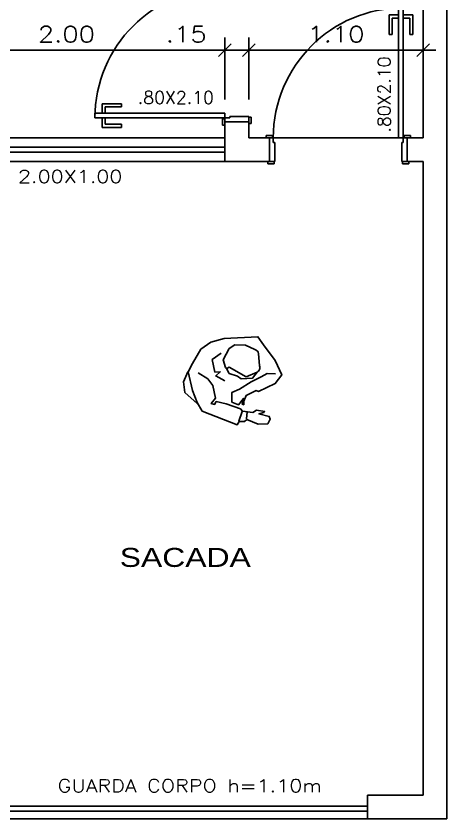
# Model space of a CAD drawing. Extents: x -6 to 123, y -41 to 65.
# Drawn here: x 6.7 to 9.42, y -12.4 to -7.33 of the extents above; entities that cross this region are included whole.
import ezdxf

# ---------------------------------------------------------------- set-up
doc = ezdxf.new("R2010")
doc.units = 0
doc.header["$MEASUREMENT"] = 0
doc.layers.get('0').update_dxf_attribs({"linetype": 'CONTINUOUS'})
doc.layers.get('DEFPOINTS').update_dxf_attribs({"linetype": 'CONTINUOUS'})
for name, color, linetype in [('ACESSÓRIO', 2, 'CONTINUOUS'), ('CORRIMÃO', 2, 'CONTINUOUS'), ('CT', 1, 'CONTINUOUS'), ('JANELA', 2, 'CONTINUOUS'), ('LPISO', 250, 'CONTINUOUS'), ('P02', 1, 'CONTINUOUS'), ('PAREDE', 5, 'CONTINUOUS'), ('T1', 3, 'CONTINUOUS'), ('T2', 6, 'CONTINUOUS')]:
    doc.layers.add(name, color=color, linetype=linetype)
doc.styles.add('ARIAL', font='arial.ttf')
doc.styles.add('SIMPLEX', font='simplex.shx', dxfattribs={"width": 1.2})
doc.dimstyles.new('CT-50', dxfattribs={"dimtxt": 0.1, "dimasz": 0.08, "dimexe": 0.08, "dimexo": 0.05, "dimgap": 0.05, "dimtad": 1, "dimzin": 4, "dimdsep": 46, "dimtxsty": 'SIMPLEX', "dimblk1": 'OBLIQUE', "dimblk2": 'OBLIQUE', "dimsah": 1, "dimcen": 0.08, "dimdle": 0.08, "dimclrt": 3, "dimadec": 0, "dimazin": 0, "dimtfac": 1, "dimtmove": 0, "dimatfit": 3, "dimldrblk": 'OBLIQUE', "dimfxl": 1, "dimtolj": 1, "dimtzin": 4, "dimarcsym": 0})

# ---------------------------------------------------------------- blocks, each defined once
blk = doc.blocks.new('P80-P15E')
at = {"layer": 'P02'}
for p, q in [((-0.055, 0.97), (-0.025, 0.97)), ((-0.055, 0.15), (-0.055, 0.9695)), ((-0.025, 0.12), (-0.025, 0.97)), ((-0.115, 0.925), (-0.115, 0.8025)), ((-0.055, 0.925), (-0.115, 0.925)), ((-0.025, 0.925), (0.035, 0.925)), ((0.035, 0.925), (0.035, 0.8025)), ((-0.095, 0.905), (-0.055, 0.905)), ((-0.095, 0.905), (-0.095, 0.8025)), ((0.015, 0.905), (-0.025, 0.905)), ((0.015, 0.905), (0.015, 0.8025)), ((-0.095, 0.8025), (-0.115, 0.8025)), ((0.015, 0.8025), (0.035, 0.8025)), ((-0.89, 0.165), (-0.89, 0.15)), ((-0.85, 0.165), (-0.89, 0.165)), ((-0.85, 0.165), (-0.85, 0.15)), ((-0.02, 0.165), (-0.02, 0.15)), ((-0.02, 0.165), (0.02, 0.165)), ((0.02, 0.165), (0.02, 0.15)), ((-0.845, 0.15), (-0.89, 0.15)), ((-0.87, 0), (-0.87, 0.15)), ((-0.845, 0.15), (-0.845, 0.12)), ((-0.845, 0.12), (-0.835, 0.12)), ((-0.835, 0.12), (-0.835, 0)), ((-0.055, 0.15), (0.02, 0.15)), ((-0.035, 0.12), (-0.035, 0)), ((-0.025, 0.12), (-0.035, 0.12)), ((0, 0), (0, 0.15)), ((-0.88, 0), (-0.88, -0.015)), ((-0.835, 0), (-0.88, 0)), ((-0.84, 0), (-0.84, -0.015)), ((-0.84, -0.015), (-0.88, -0.015)), ((-0.035, 0), (0.01, 0)), ((-0.03, 0), (-0.03, -0.015)), ((-0.03, -0.015), (0.01, -0.015)), ((0.01, 0), (0.01, -0.015))]:
    blk.add_line(p, q, dxfattribs=at)
blk.add_arc((-0.025, 0.15), 0.82, 90, 180, dxfattribs=at)
blk = doc.blocks.new('P80-P15D')
at = {"layer": 'P02'}
for p, q in [((0.055, 0.97), (0.025, 0.97)), ((0.025, 0.12), (0.025, 0.97)), ((0.055, 0.15), (0.055, 0.9695)), ((0.025, 0.925), (-0.035, 0.925)), ((-0.035, 0.925), (-0.035, 0.8025)), ((0.055, 0.925), (0.115, 0.925)), ((0.115, 0.925), (0.115, 0.8025)), ((-0.015, 0.905), (-0.015, 0.8025)), ((-0.015, 0.905), (0.025, 0.905)), ((0.095, 0.905), (0.055, 0.905)), ((0.095, 0.905), (0.095, 0.8025)), ((-0.015, 0.8025), (-0.035, 0.8025)), ((0.095, 0.8025), (0.115, 0.8025)), ((-0.02, 0.165), (-0.02, 0.15)), ((0.02, 0.165), (-0.02, 0.165)), ((0.02, 0.165), (0.02, 0.15)), ((0.85, 0.165), (0.89, 0.165)), ((0.85, 0.165), (0.85, 0.15)), ((0.89, 0.165), (0.89, 0.15)), ((0.055, 0.15), (-0.02, 0.15)), ((0, 0), (0, 0.15)), ((0.025, 0.12), (0.035, 0.12)), ((0.035, 0.12), (0.035, 0)), ((0.845, 0.12), (0.835, 0.12)), ((0.835, 0.12), (0.835, 0)), ((0.845, 0.15), (0.845, 0.12)), ((0.845, 0.15), (0.89, 0.15)), ((0.87, 0), (0.87, 0.15)), ((0.835, 0), (0.88, 0)), ((0.84, 0), (0.84, -0.015)), ((0.88, 0), (0.88, -0.015)), ((-0.01, 0), (-0.01, -0.015)), ((0.035, 0), (-0.01, 0)), ((0.03, -0.015), (-0.01, -0.015)), ((0.03, 0), (0.03, -0.015)), ((0.84, -0.015), (0.88, -0.015))]:
    blk.add_line(p, q, dxfattribs=at)
blk.add_arc((0.025, 0.15), 0.82, 0, 90, dxfattribs=at)
blk = doc.blocks.new('_OBLIQUE')
at = {"color": 0, "linetype": 'ByBlock'}
blk.add_line((-0.5, -0.5), (0.5, 0.5), dxfattribs=at)
blk = doc.blocks.new('*D117')
at = {"layer": 'CT', "color": 0, "lineweight": -2}
for p, q in [((6.0183, -7.8612), (6.0183, -7.468)), ((8.0183, -7.8612), (8.0183, -7.468)), ((5.9383, -7.548), (8.0983, -7.548))]:
    blk.add_line(p, q, dxfattribs=at)
at = {"layer": 'DEFPOINTS', "color": 0}
for p in [(8.0183, -7.548), (6.0183, -7.9112), (8.0183, -7.9112)]:
    blk.add_point(p, dxfattribs=at)
at = {"layer": 'CT', "color": 0, "lineweight": -2, "xscale": 0.08, "yscale": 0.08, "zscale": 0.08, "rotation": 180}
blk.add_blockref('_OBLIQUE', (6.0183, -7.548), dxfattribs=at)
at = {"layer": 'CT', "color": 0, "lineweight": -2, "xscale": 0.08, "yscale": 0.08, "zscale": 0.08}
blk.add_blockref('_OBLIQUE', (8.0183, -7.548), dxfattribs=at)
at = {"layer": 'CT', "color": 3, "insert": (7.0183, -7.448), "char_height": 0.1, "attachment_point": 5, "style": 'SIMPLEX'}
blk.add_mtext('\\A1;2.00', dxfattribs=at)
blk = doc.blocks.new('*D118')
at = {"layer": 'CT', "color": 0, "lineweight": -2}
for p, q in [((8.1683, -7.8612), (8.1683, -7.468)), ((9.2683, -7.8612), (9.2683, -7.468)), ((8.0883, -7.548), (9.3483, -7.548))]:
    blk.add_line(p, q, dxfattribs=at)
at = {"layer": 'DEFPOINTS', "color": 0}
for p in [(9.2683, -7.548), (8.1683, -7.9112), (9.2683, -7.9112)]:
    blk.add_point(p, dxfattribs=at)
at = {"layer": 'CT', "color": 0, "lineweight": -2, "xscale": 0.08, "yscale": 0.08, "zscale": 0.08, "rotation": 180}
blk.add_blockref('_OBLIQUE', (8.1683, -7.548), dxfattribs=at)
at = {"layer": 'CT', "color": 0, "lineweight": -2, "xscale": 0.08, "yscale": 0.08, "zscale": 0.08}
blk.add_blockref('_OBLIQUE', (9.2683, -7.548), dxfattribs=at)
at = {"layer": 'CT', "color": 3, "insert": (8.7183, -7.448), "char_height": 0.1, "attachment_point": 5, "style": 'SIMPLEX'}
blk.add_mtext('\\A1;1.10', dxfattribs=at)
blk = doc.blocks.new('*D119')
at = {"layer": 'CT', "color": 0, "lineweight": -2}
for p, q in [((8.0183, -7.8612), (8.0183, -7.468)), ((8.1683, -7.8612), (8.1683, -7.468)), ((8.0183, -7.548), (7.6098, -7.548)), ((8.2483, -7.548), (8.0183, -7.548))]:
    blk.add_line(p, q, dxfattribs=at)
at = {"layer": 'DEFPOINTS', "color": 0}
for p in [(8.0183, -7.548), (8.0183, -7.9112), (8.1683, -7.9112)]:
    blk.add_point(p, dxfattribs=at)
at = {"layer": 'CT', "color": 0, "lineweight": -2, "xscale": 0.08, "yscale": 0.08, "zscale": 0.08, "rotation": 180}
blk.add_blockref('_OBLIQUE', (8.0183, -7.548), dxfattribs=at)
at = {"layer": 'CT', "color": 0, "lineweight": -2, "xscale": 0.08, "yscale": 0.08, "zscale": 0.08}
blk.add_blockref('_OBLIQUE', (8.1683, -7.548), dxfattribs=at)
at = {"layer": 'CT', "color": 3, "insert": (7.774, -7.448), "char_height": 0.1, "attachment_point": 5, "style": 'SIMPLEX'}
blk.add_mtext('\\A1;.15', dxfattribs=at)
blk = doc.blocks.new('Bipman04')
for points in [[(0.2286, 0.2018), (0.183, 0.1727), (0.1664, 0.1333), (0.1311, 0.071), (0.0979, -0.0099), (0.071, -0.0535), (0.1062, -0.1033), (0.1498, -0.0929), (0.1519, -0.0431), (0.1664, -0.0763), (0.1767, -0.0743), (0.1643, -0.0556), (0.156, -0.0162), (0.1892, 0.044), (0.2037, 0.0482), (0.2618, 0.1499), (0.2638, 0.2184), (0.1788, 0.2682), (0.0606, 0.3076), (0.0025, 0.3284), (-0.1655, 0.1976), (-0.2194, 0.1291), (-0.2463, 0.0565), (-0.2381, -0.0473), (-0.2298, -0.1054), (-0.1385, -0.1863), (-0.0721, -0.232), (-0.0141, -0.2569), (0.2161, -0.2009), (0.2141, -0.176), (0.241, -0.1573), (0.2452, -0.1386), (0.3219, -0.122), (0.3696, -0.0846), (0.3655, -0.0514), (0.351, -0.0411), (0.2887, -0.066), (0.3095, -0.0411), (0.3095, -0.0328), (0.2618, -0.0556), (0.2514, -0.0805), (0.1933, -0.1116), (0.1747, -0.1075), (0.0834, -0.1324), (0.0233, -0.1573), (0.0253, -0.178), (0.0046, -0.1863), (0.0067, -0.1428), (-0.0535, -0.0867), (-0.1032, -0.0701), (-0.1738, -0.0743)], [(-0.1261, 0.1104), (-0.1509, 0.044), (-0.0908, -0.0099), (-0.0638, 0.0108), (-0.0721, -0.0265), (-0.0078, -0.0203)], [(-0.0431, 0.0503), (-0.012, 0.0357), (0.0399, 0.0503), (0.0689, 0.0503), (0.1249, 0.0959), (0.127, 0.1437)], [(0.241, -0.1365), (0.2203, -0.0992)], [(-0.2318, -0.1075), (-0.2173, -0.1739), (-0.1717, -0.2237), (-0.068, -0.2362)], [(0.212, -0.176), (0.1933, -0.1137)]]:
    blk.add_lwpolyline(points)
blk.add_lwpolyline([(0.0876, 0.0793), (0.127, 0.1437, 0.426739), (0.1166, 0.1831), (0.0668, 0.2433, 0.32843), (0.0336, 0.2516), (-0.0307, 0.2391), (-0.0867, 0.2038), (-0.1032, 0.1623), (-0.0929, 0.0835), (-0.0535, 0.0523), (-0.0431, 0.0523), (-0.0348, 0.0669)], format="xyb", close=True)

msp = doc.modelspace()

# ---------------------------------------------------------------- linework, layer by layer
at = {"layer": 'CORRIMÃO'}
for p, q in [((4.9183, -12.3219), (8.9183, -12.3219)), ((4.9183, -12.3519), (8.9183, -12.3519))]:
    msp.add_line(p, q, dxfattribs=at)
at = {"layer": 'JANELA'}
for p, q in [((6.0183, -8.1019), (8.0183, -8.1019)), ((6.0183, -8.1619), (8.0183, -8.1619)), ((8.0183, -8.1919), (6.0183, -8.1919)), ((8.0183, -8.2519), (6.0183, -8.2519))]:
    msp.add_line(p, q, dxfattribs=at)
at = {"layer": 'LPISO'}
for p, q in [((9.1683, -8.1019), (8.2983, -8.1019)), ((4.9183, -12.4019), (8.9183, -12.4019))]:
    msp.add_line(p, q, dxfattribs=at)
at = {"layer": 'PAREDE'}
for p, q in [((9.4183, 7.7981), (9.4183, -12.4019)), ((9.2683, -3.7519), (9.2683, -8.1019)), ((8.0183, -8.0019), (8.1683, -8.0019)), ((8.0183, -8.0019), (8.0183, -8.1019)), ((8.1683, -8.0019), (8.1683, -8.1019)), ((8.0183, -8.2519), (8.0183, -8.1019)), ((8.0183, -8.1019), (8.0183, -8.1019)), ((8.1683, -8.1019), (8.2983, -8.1019)), ((8.2983, -8.1019), (8.2983, -8.2519)), ((9.1683, -8.1019), (9.1683, -8.2519)), ((9.1683, -8.1019), (9.2683, -8.1019)), ((8.0183, -8.2519), (8.2983, -8.2519)), ((9.1683, -8.2519), (9.2683, -8.2519)), ((9.2683, -8.2519), (9.2683, -12.2519)), ((8.9183, -12.2519), (8.9183, -12.4019)), ((8.9183, -12.2519), (9.2683, -12.2519)), ((8.9183, -12.4019), (9.4183, -12.4019))]:
    msp.add_line(p, q, dxfattribs=at)

# ---------------------------------------------------------------- block references
at = {"layer": 'ACESSÓRIO', "rotation": 324.84163978635}
msp.add_blockref('Bipman04', (8.0348, -9.6251), dxfattribs=at)
at = {"layer": 'PAREDE', "rotation": 90}
msp.add_blockref('P80-P15D', (8.1683, -8.0019), dxfattribs=at)
at = {"layer": 'PAREDE'}
msp.add_blockref('P80-P15E', (9.1683, -8.2519), dxfattribs=at)

# ---------------------------------------------------------------- texts
at = {"layer": 'T1', "style": 'SIMPLEX'}
msp.add_text('.80X2.10', height=0.08, rotation=90, dxfattribs=at).set_placement((9.0622, -8.0688))
msp.add_text('.80X2.10', height=0.08, dxfattribs=at).set_placement((7.4686, -7.8876))
at = {"layer": 'T1', "style": 'SIMPLEX', "width": 1.2}
for s, p in [('2.00X1.00', (6.7129, -8.387)), ('GUARDA CORPO h=1.10m', (6.9632, -12.2321))]:
    msp.add_text(s, height=0.08, dxfattribs=at).set_placement(p)
at = {"layer": 'T2', "style": 'ARIAL', "width": 1.2}
msp.add_text('SACADA', height=0.12, dxfattribs=at).set_placement((7.3543, -10.811))

# ---------------------------------------------------------------- dimensions: what is measured, and where the dimension line sits
at = {"layer": 'CT'}
for base, p1, p2, picture, middle in [((8.0183, -7.548), (6.0183, -7.9112), (8.0183, -7.9112), '*D117', (7.0183, -7.448)), ((8.0183, -7.548), (8.1683, -7.9112), (8.0183, -7.9112), '*D119', (7.774, -7.448)), ((9.2683, -7.548), (8.1683, -7.9112), (9.2683, -7.9112), '*D118', (8.7183, -7.448))]:
    dim = msp.add_linear_dim(base=base, p1=p1, p2=p2, dimstyle='CT-50', dxfattribs=at)
    dim.commit()
    dim.dimension.update_dxf_attribs({"geometry": picture, "text_midpoint": middle})

doc.saveas('drawing.dxf')
